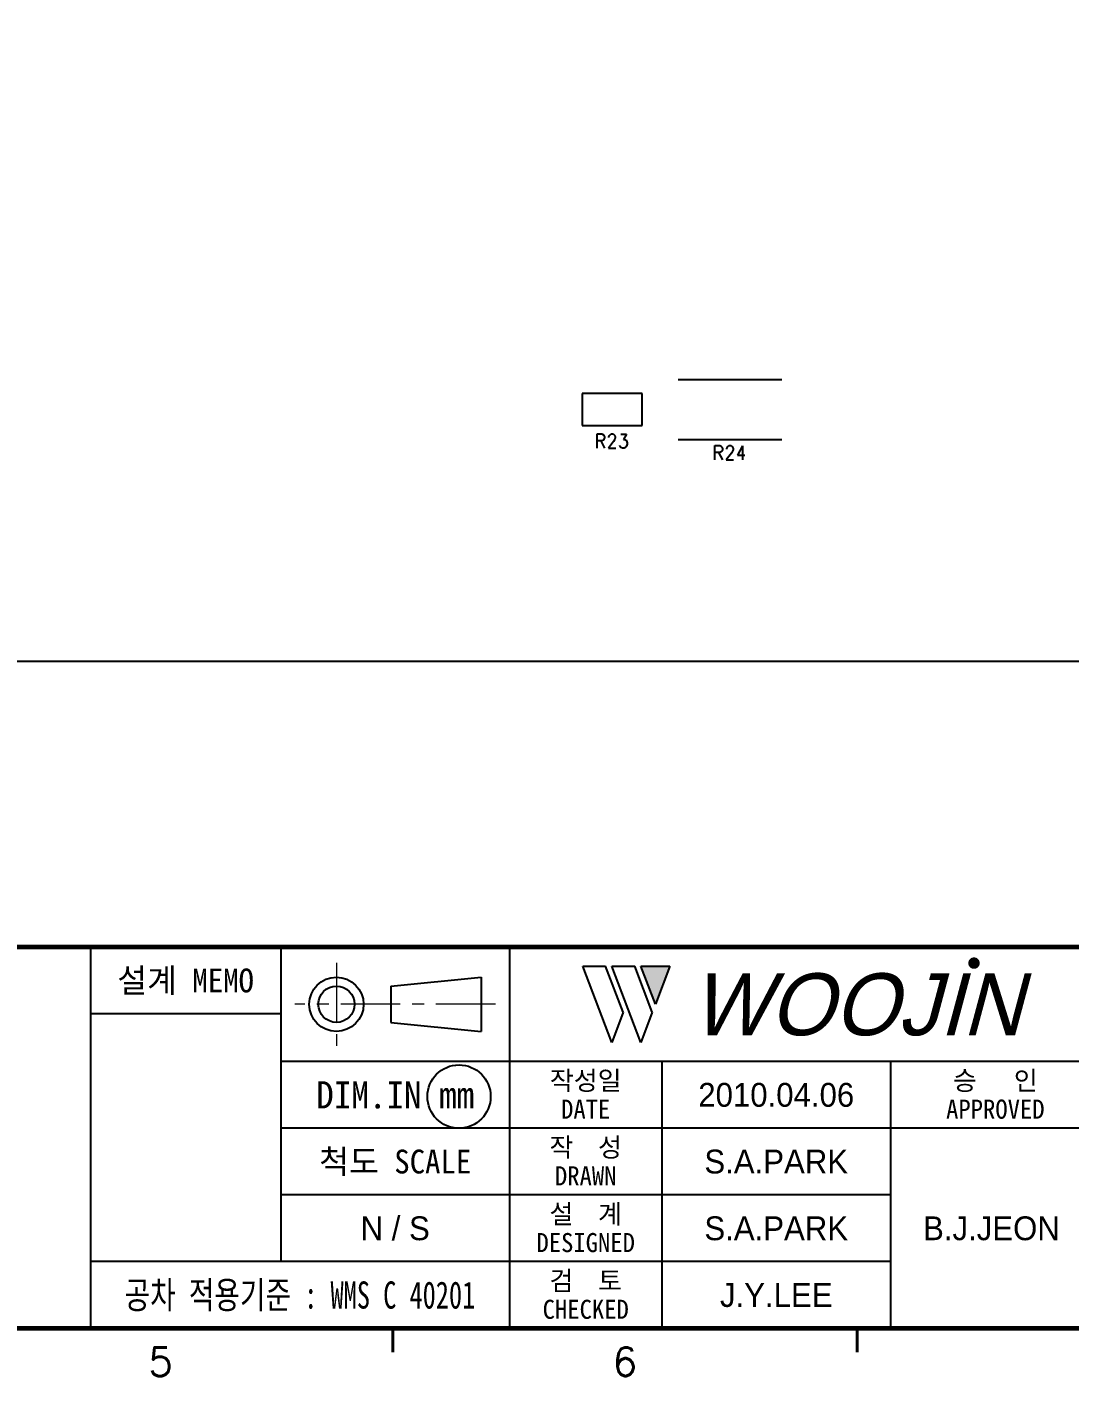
# Model space of a CAD drawing. Extents: x 295 to 953, y 10 to 290.
# Drawn here: x 697.3 to 806.7, y 10 to 151.5 of the extents above; entities that cross this region are included whole.
import ezdxf
from ezdxf.enums import TextEntityAlignment as Align

# ---------------------------------------------------------------- set-up
doc = ezdxf.new("R2010")
doc.units = 0
doc.header["$LTSCALE"] = 5
doc.header["$MEASUREMENT"] = 0
doc.linetypes.add('CENTER', pattern=[2, 1.25, -0.25, 0.25, -0.25])
doc.layers.get('0').update_dxf_attribs({"linetype": 'CONTINUOUS', "lineweight": 25})
doc.layers.add('2', color=2, linetype='CENTER', lineweight=13)
for name, color, linetype in [('SHEET', 3, 'CONTINUOUS'), ('TOP_SILK_GBR', 13, 'CONTINUOUS'), ('문자', 4, 'CONTINUOUS'), ('테두리', 3, 'CONTINUOUS')]:
    doc.layers.add(name, color=color, linetype=linetype)
doc.styles.add('MARK', font='ARLRDBD.TTF')
doc.styles.get("Standard").update_dxf_attribs({"font": 'simplex.shx'})
doc.styles.add('굴림', font='')
doc.styles.add('굴림체', font='')
doc.styles.get('굴림').set_extended_font_data('Gulim')
doc.styles.get('굴림체').set_extended_font_data('GulimChe')

# ---------------------------------------------------------------- blocks, each defined once
blk = doc.blocks.new('B')
at = {"layer": '문자'}
blk.add_hatch(color=256, dxfattribs=at).paths.add_polyline_path([(13.79, 10), (15.31, 6), (16.84, 10)])
at = {"color": 4, "const_width": 0.6}
blk.add_lwpolyline([(48.46, 10.32, 1), (49.06, 10.32, 1)], format="xyb", close=True, dxfattribs=at)
at = {"layer": '문자'}
for p, q in [((10.73, 2), (7.68, 10)), ((7.68, 10), (10.09, 10)), ((11.94, 5.16), (10.09, 10)), ((10.73, 10), (13.15, 10)), ((13.79, 2), (10.73, 10)), ((14.99, 5.16), (13.15, 10)), ((13.79, 10), (16.84, 10)), ((15.31, 6), (13.79, 10)), ((16.84, 10), (15.31, 6)), ((11.94, 5.16), (10.73, 2)), ((14.99, 5.16), (13.79, 2))]:
    blk.add_line(p, q, dxfattribs=at)
at = {"layer": '문자', "style": 'MARK', "oblique": 15}
blk.add_text('WOOJIN', height=6.5, dxfattribs=at).set_placement((36.4, 6), align=Align.MIDDLE_CENTER)
blk = doc.blocks.new('C')
at = {"layer": '2'}
for p, q in [((252.83, 53.35), (252.83, 44.65)), ((269.53, 49), (248.48, 49))]:
    blk.add_line(p, q, dxfattribs=at)
at = {"layer": 'SHEET'}
for p, q in [((227, 55), (227, 15)), ((247, 55), (247, 22)), ((271, 55), (271, 15)), ((271, 55), (271, 15)), ((247, 48), (227, 48)), ((333, 43), (247, 43)), ((287, 43), (287, 15)), ((311, 43), (311, 15)), ((333, 36), (247, 36)), ((311, 29), (247, 29)), ((311, 22), (227, 22))]:
    blk.add_line(p, q, dxfattribs=at)
at = {"layer": 'SHEET', "color": 4}
for p, q in [((258.53, 50.9), (268.03, 51.85)), ((268.03, 51.85), (268.03, 46.15)), ((258.53, 50.9), (258.53, 47.1)), ((258.53, 47.1), (268.03, 46.15))]:
    blk.add_line(p, q, dxfattribs=at)
for radius in [2.85, 1.9]:
    blk.add_circle((252.83, 49), radius, dxfattribs=at)
at = {"layer": 'SHEET'}
blk.add_circle((265.7, 39.32), 3.32, dxfattribs=at)
at = {"layer": '테두리'}
for points, const_width in [([(15, 285), (15, 15), (405, 15), (405, 285), (15, 285)], 0.5), ([(15, 55), (405, 55)], 0.5), ([(258.75, 12.5), (258.75, 15)], 0.3), ([(307.5, 12.5), (307.5, 15)], 0.3)]:
    blk.add_lwpolyline(points, dxfattribs=dict(at, const_width=const_width))
blk.add_blockref('B', (271, 43))
at = {"layer": '문자', "style": '굴림체'}
for s, height, p in [('설계 MEMO', 2.5, (237, 51.5)), ('작성일', 2, (279, 41)), ('승   인', 2, (322, 41)), ('DIM.IN mm', 2.85, (259, 39.5)), ('DATE', 2, (279, 38)), ('APPROVED', 2, (322, 38)), ('척도 SCALE', 2.5, (259, 32.5)), ('작  성', 2, (279, 34)), ('DRAWN', 2, (279, 31)), ('설  계', 2, (279, 27)), ('DESIGNED', 2, (279, 24)), ('검  토', 2, (279, 20)), ('CHECKED', 2, (279, 17))]:
    blk.add_text(s, height=height, dxfattribs=at).set_placement(p, align=Align.MIDDLE_CENTER)
at = {"layer": '문자', "style": '굴림체', "width": 0.75}
blk.add_text('공차 적용기준 : WMS C 40201', height=2.85, dxfattribs=at).set_placement((249, 18.5), align=Align.MIDDLE_CENTER)
at = {"layer": '문자'}
for s, p in [('5', (234.38, 11.5)), ('6', (283.12, 11.5))]:
    blk.add_text(s, height=3, dxfattribs=at).set_placement(p, align=Align.MIDDLE)

msp = doc.modelspace()

# ---------------------------------------------------------------- linework, layer by layer
at = {"layer": 'TOP_SILK_GBR', "color": 0}
for p, q in [((765.68, 114.54), (776.58, 114.54)), ((761.9, 113.08), (755.61, 113.08)), ((755.61, 113.08), (755.61, 109.72)), ((761.9, 109.72), (761.9, 113.08)), ((755.61, 109.72), (761.9, 109.72)), ((757.18, 107.36), (757.18, 108.84)), ((757.18, 108.84), (757.67, 108.84)), ((757.67, 108.12), (757.18, 108.12)), ((757.56, 108.12), (757.95, 107.36)), ((757.67, 108.84), (757.84, 108.75)), ((757.84, 108.19), (757.67, 108.12)), ((757.84, 108.75), (757.89, 108.69)), ((757.89, 108.28), (757.84, 108.19)), ((757.89, 108.69), (757.95, 108.55)), ((757.95, 108.42), (757.89, 108.28)), ((757.95, 108.55), (757.95, 108.42)), ((758.91, 108.06), (758.37, 107.36)), ((758.42, 108.55), (758.48, 108.69)), ((758.42, 108.48), (758.42, 108.55)), ((758.48, 108.69), (758.53, 108.75)), ((758.53, 108.75), (758.64, 108.84)), ((758.64, 108.84), (758.86, 108.84)), ((758.86, 108.84), (758.97, 108.75)), ((759.02, 108.28), (758.91, 108.06)), ((758.97, 108.75), (759.02, 108.69)), ((759.02, 108.69), (759.08, 108.55)), ((759.08, 108.42), (759.02, 108.28)), ((759.08, 108.55), (759.08, 108.42)), ((759.61, 107.49), (759.55, 107.63)), ((759.66, 108.82), (760.27, 108.82)), ((760.27, 108.82), (759.93, 108.26)), ((759.93, 108.26), (760.1, 108.26)), ((760.1, 108.26), (760.21, 108.19)), ((760.21, 108.19), (760.27, 108.12)), ((760.27, 108.12), (760.33, 107.92)), ((760.33, 107.76), (760.27, 107.56)), ((760.33, 107.92), (760.33, 107.76)), ((765.68, 108.26), (776.58, 108.26)), ((769.55, 106.12), (769.55, 107.61)), ((769.55, 107.61), (770.05, 107.61)), ((770.05, 107.61), (770.21, 107.51)), ((770.9, 107.51), (771.01, 107.61)), ((771.01, 107.61), (771.24, 107.61)), ((771.24, 107.61), (771.34, 107.51)), ((772.44, 107.58), (771.93, 106.61)), ((772.44, 107.58), (772.44, 106.12)), ((758.37, 107.36), (759.14, 107.36)), ((759.66, 107.43), (759.61, 107.49)), ((759.83, 107.36), (759.66, 107.43)), ((760, 107.36), (759.83, 107.36)), ((760.16, 107.43), (760, 107.36)), ((760.27, 107.56), (760.16, 107.43)), ((770.05, 106.89), (769.55, 106.89)), ((769.93, 106.89), (770.33, 106.12)), ((770.21, 106.95), (770.05, 106.89)), ((770.21, 107.51), (770.26, 107.45)), ((770.26, 107.04), (770.21, 106.95)), ((770.26, 107.45), (770.33, 107.31)), ((770.33, 107.18), (770.26, 107.04)), ((770.33, 107.31), (770.33, 107.18)), ((771.29, 106.82), (770.74, 106.12)), ((770.8, 107.31), (770.85, 107.45)), ((770.8, 107.25), (770.8, 107.31)), ((770.85, 107.45), (770.9, 107.51)), ((771.4, 107.04), (771.29, 106.82)), ((771.34, 107.51), (771.4, 107.45)), ((771.4, 107.45), (771.45, 107.31)), ((771.45, 107.18), (771.4, 107.04)), ((771.45, 107.31), (771.45, 107.18)), ((771.93, 106.61), (772.7, 106.61)), ((770.74, 106.12), (771.51, 106.12)), ((505.48, 85), (865.18, 85))]:
    msp.add_line(p, q, dxfattribs=at)

# ---------------------------------------------------------------- block references
msp.add_blockref('C', (476.98, 0))

# ---------------------------------------------------------------- texts
at = {"color": 4, "style": '굴림'}
for s, p in [('2010.04.06', (775.98, 39.5)), ('S.A.PARK', (775.98, 32.5)), ('S.A.PARK', (775.98, 25.5)), ('B.J.JEON', (798.57, 25.5)), ('J.Y.LEE', (775.98, 18.5))]:
    msp.add_text(s, height=2.5, dxfattribs=at).set_placement(p, align=Align.MIDDLE_CENTER)
at = {"layer": '문자', "style": '굴림'}
msp.add_text('N / S', height=2.5, dxfattribs=at).set_placement((735.98, 25.5), align=Align.MIDDLE_CENTER)

doc.saveas('drawing.dxf')
